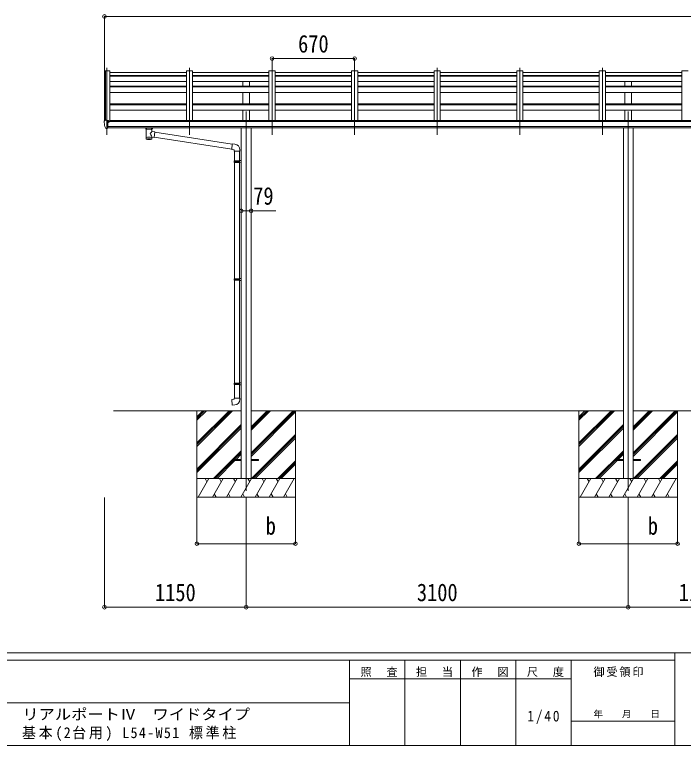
# Model space of a CAD drawing. Units: millimetres at full size. Extents: x -8385 to 8479, y -5853 to 5787.
# Drawn here: x 31 to 5458, y -5853 to 72 of the extents above; entities that cross this region are included whole.
import ezdxf
from ezdxf.enums import TextEntityAlignment as Align

# ---------------------------------------------------------------- set-up
doc = ezdxf.new("R2010")
doc.units = ezdxf.units.MM
doc.header["$LTSCALE"] = 30
doc.header["$PDMODE"] = 32
doc.header["$PDSIZE"] = 30
for name, color, linetype, lineweight in [('0-0_0', 7, 'Continuous', 9), ('0-1_本体', 4, 'Continuous', 9), ('0-2_部品', 7, 'Continuous', 9), ('0-8_PARTS2', 2, 'Continuous', 9), ('0-A_寸法', 6, 'Continuous', 9), ('F-0_240', 7, 'Continuous', 9)]:
    doc.layers.add(name, color=color, linetype=linetype, lineweight=lineweight)
doc.styles.add('ＭＳ ゴシック', font='')
doc.styles.get('ＭＳ ゴシック').set_extended_font_data('MS Gothic')

msp = doc.modelspace()

# ---------------------------------------------------------------- linework, layer by layer
at = {"layer": '0-0_0'}
for p, q in [((834.12, -3139.42), (1870.62, -3139.42)), ((1510.12, -3139.42), (1510.12, -3839.42)), ((1510.12, -3400.15), (1770.85, -3139.42)), ((1510.12, -3414.29), (1784.99, -3139.42)), ((1510.12, -3428.44), (1799.13, -3139.42)), ((1510.12, -3216.31), (1587, -3139.42)), ((1510.12, -3202.16), (1572.86, -3139.42)), ((1510.12, -3188.02), (1558.72, -3139.42)), ((1949.62, -3481.15), (2291.35, -3139.42)), ((1949.62, -3495.29), (2305.49, -3139.42)), ((1949.62, -3297.3), (2107.5, -3139.42)), ((1949.62, -3283.16), (2093.36, -3139.42)), ((1949.62, -3269.02), (2079.22, -3139.42)), ((1949.62, -3139.42), (4970.62, -3139.42)), ((2310.12, -3139.42), (2310.12, -3839.42)), ((4610.12, -3139.42), (4610.12, -3839.42)), ((4610.12, -3400.15), (4870.85, -3139.42)), ((4610.12, -3414.29), (4884.99, -3139.42)), ((4610.12, -3428.44), (4899.13, -3139.42)), ((4610.12, -3216.31), (4687, -3139.42)), ((4610.12, -3202.16), (4672.86, -3139.42)), ((4610.12, -3188.02), (4658.72, -3139.42)), ((5049.62, -3139.42), (6086.12, -3139.42)), ((5049.62, -3481.15), (5391.35, -3139.42)), ((5049.62, -3495.29), (5405.49, -3139.42)), ((5049.62, -3297.3), (5207.5, -3139.42)), ((5049.62, -3283.16), (5193.36, -3139.42)), ((5049.62, -3269.02), (5179.22, -3139.42)), ((5410.12, -3139.42), (5410.12, -3839.42)), ((1949.62, -3509.44), (2310.12, -3148.94)), ((5049.62, -3509.44), (5410.12, -3148.94)), ((1510.12, -3612.28), (1870.62, -3251.79)), ((4610.12, -3612.28), (4970.62, -3251.79)), ((1510.12, -3626.43), (1870.62, -3265.93)), ((1510.12, -3640.57), (1870.62, -3280.07)), ((4610.12, -3626.43), (4970.62, -3265.93)), ((4610.12, -3640.57), (4970.62, -3280.07)), ((1953.48, -3689.42), (2310.12, -3332.79)), ((1967.62, -3689.42), (2310.12, -3346.93)), ((1981.76, -3689.42), (2310.12, -3361.07)), ((5053.48, -3689.42), (5410.12, -3332.79)), ((5067.62, -3689.42), (5410.12, -3346.93)), ((5081.76, -3689.42), (5410.12, -3361.07)), ((1645.11, -3689.42), (1870.62, -3463.92)), ((1813.76, -3534.91), (1870.62, -3478.06)), ((1827.9, -3534.91), (1870.62, -3492.2)), ((4745.11, -3689.42), (4970.62, -3463.92)), ((4913.76, -3534.91), (4970.62, -3478.06)), ((4927.9, -3534.91), (4970.62, -3492.2)), ((1659.25, -3689.42), (1810.12, -3538.56)), ((1673.39, -3689.42), (1818.9, -3543.91)), ((2165.61, -3689.42), (2310.12, -3544.92)), ((4759.25, -3689.42), (4910.12, -3538.56)), ((4773.39, -3689.42), (4918.9, -3543.91)), ((5265.61, -3689.42), (5410.12, -3544.92)), ((2179.75, -3689.42), (2310.12, -3559.06)), ((2193.89, -3689.42), (2310.12, -3573.2)), ((5279.75, -3689.42), (5410.12, -3559.06)), ((5293.89, -3689.42), (5410.12, -3573.2)), ((2310.12, -3689.42), (1510.12, -3689.42)), ((1520.41, -3839.42), (1607.01, -3689.42)), ((1592.01, -3715.41), (1577.01, -3689.42)), ((1635.88, -3839.42), (1722.48, -3689.42)), ((1707.48, -3715.41), (1692.48, -3689.42)), ((1751.35, -3839.42), (1837.95, -3689.42)), ((1822.95, -3715.41), (1807.95, -3689.42)), ((1866.82, -3839.42), (1953.42, -3689.42)), ((1938.42, -3715.41), (1923.42, -3689.42)), ((1982.29, -3839.42), (2068.89, -3689.42)), ((2053.89, -3715.41), (2038.89, -3689.42)), ((2097.76, -3839.42), (2184.36, -3689.42)), ((2154.36, -3689.42), (2169.36, -3715.41)), ((2213.23, -3839.42), (2299.83, -3689.42)), ((5410.12, -3689.42), (4610.12, -3689.42)), ((4620.41, -3839.42), (4707.01, -3689.42)), ((4692.01, -3715.41), (4677.01, -3689.42)), ((4735.88, -3839.42), (4822.48, -3689.42)), ((4807.48, -3715.41), (4792.48, -3689.42)), ((4851.35, -3839.42), (4937.95, -3689.42)), ((4922.95, -3715.41), (4907.95, -3689.42)), ((4966.82, -3839.42), (5053.42, -3689.42)), ((5038.42, -3715.41), (5023.42, -3689.42)), ((5082.29, -3839.42), (5168.89, -3689.42)), ((5153.89, -3715.41), (5138.89, -3689.42)), ((5197.76, -3839.42), (5284.36, -3689.42)), ((5254.36, -3689.42), (5269.36, -3715.41)), ((5313.23, -3839.42), (5399.83, -3689.42)), ((1510.12, -3839.42), (2310.12, -3839.42)), ((1650.88, -3813.45), (1665.87, -3839.42)), ((1766.35, -3813.44), (1781.35, -3839.42)), ((1881.82, -3813.44), (1896.82, -3839.42)), ((1997.29, -3813.45), (2012.29, -3839.42)), ((2112.76, -3813.45), (2127.76, -3839.42)), ((2228.23, -3813.45), (2243.23, -3839.42)), ((4610.12, -3839.42), (5410.12, -3839.42)), ((4750.88, -3813.45), (4765.87, -3839.42)), ((4866.35, -3813.44), (4881.35, -3839.42)), ((4981.82, -3813.44), (4996.82, -3839.42)), ((5097.29, -3813.45), (5112.29, -3839.42)), ((5212.76, -3813.45), (5227.76, -3839.42)), ((5328.23, -3813.45), (5343.23, -3839.42))]:
    msp.add_line(p, q, dxfattribs=at)
at = {"layer": '0-1_本体'}
for p, q in [((760.13, -384.56), (760.11, -790.2)), ((761.07, -383.68), (768.9, -383.27)), ((769.12, -383.35), (769.12, -783.66)), ((769.2, -383.46), (769.82, -385.08)), ((805.12, -383.26), (805.12, -793.84)), ((805.12, -396.26), (1425.12, -396.26)), ((1425.12, -383.86), (1425.12, -787.13)), ((1475.12, -383.86), (1425.12, -383.86)), ((1475.12, -383.86), (1475.12, -787.13)), ((1475.12, -396.26), (2095.12, -396.26)), ((2095.12, -383.86), (2095.12, -787.13)), ((2145.12, -383.86), (2095.12, -383.86)), ((2145.12, -383.86), (2145.12, -787.13)), ((2145.12, -396.26), (2765.12, -396.26)), ((2765.12, -383.86), (2765.12, -787.13)), ((2815.12, -383.86), (2765.12, -383.86)), ((2815.12, -383.86), (2815.12, -787.13)), ((2815.12, -396.26), (3435.12, -396.26)), ((3435.12, -383.86), (3435.12, -787.13)), ((3485.12, -383.86), (3435.12, -383.86)), ((3485.12, -383.86), (3485.12, -787.13)), ((3485.12, -396.26), (4105.12, -396.26)), ((4105.12, -383.86), (4105.12, -787.13)), ((4155.12, -383.86), (4105.12, -383.86)), ((4155.12, -383.86), (4155.12, -787.13)), ((4155.12, -396.26), (4775.12, -396.26)), ((4775.12, -383.86), (4775.12, -787.13)), ((4825.12, -383.86), (4775.12, -383.86)), ((4825.12, -383.86), (4825.12, -787.13)), ((4825.12, -396.26), (5445.12, -396.26)), ((5445.12, -383.86), (5445.12, -787.13)), ((5495.12, -383.86), (5445.12, -383.86)), ((805.12, -422.97), (1425.12, -422.97)), ((805.12, -425.82), (1425.12, -425.82)), ((805.12, -470.55), (1425.12, -470.55)), ((1475.12, -422.97), (2095.12, -422.97)), ((1475.12, -425.82), (2095.12, -425.82)), ((1475.12, -470.55), (2095.12, -470.55)), ((1882.62, -509.08), (1882.62, -470.39)), ((1937.62, -509.08), (1937.62, -470.39)), ((2145.12, -422.97), (2765.12, -422.97)), ((2145.12, -425.82), (2765.12, -425.82)), ((2145.12, -470.55), (2765.12, -470.55)), ((2815.12, -422.97), (3435.12, -422.97)), ((2815.12, -425.82), (3435.12, -425.82)), ((2815.12, -470.55), (3435.12, -470.55)), ((3485.12, -422.97), (4105.12, -422.97)), ((3485.12, -425.82), (4105.12, -425.82)), ((3485.12, -470.55), (4105.12, -470.55)), ((4155.12, -422.97), (4775.12, -422.97)), ((4155.12, -425.82), (4775.12, -425.82)), ((4155.12, -470.55), (4775.12, -470.55)), ((4825.12, -422.97), (5445.12, -422.97)), ((4825.12, -425.82), (5445.12, -425.82)), ((4825.12, -470.55), (5445.12, -470.55)), ((4982.62, -509.08), (4982.62, -470.39)), ((5037.62, -509.08), (5037.62, -470.39)), ((805.12, -509.24), (1425.12, -509.24)), ((805.12, -514.53), (1425.12, -514.53)), ((1475.12, -509.24), (2095.12, -509.24)), ((1475.12, -514.53), (2095.12, -514.53)), ((2145.12, -509.24), (2765.12, -509.24)), ((2145.12, -514.53), (2765.12, -514.53)), ((2815.12, -509.24), (3435.12, -509.24)), ((2815.12, -514.53), (3435.12, -514.53)), ((3485.12, -509.24), (4105.12, -509.24)), ((3485.12, -514.53), (4105.12, -514.53)), ((4155.12, -509.24), (4775.12, -509.24)), ((4155.12, -514.53), (4775.12, -514.53)), ((4825.12, -509.24), (5445.12, -509.24)), ((4825.12, -514.53), (5445.12, -514.53)), ((805.12, -558.61), (1425.12, -558.61)), ((1475.12, -558.61), (2095.12, -558.61)), ((1882.62, -652), (1882.62, -558.45)), ((1937.62, -652), (1937.62, -558.45)), ((2145.12, -558.61), (2765.12, -558.61)), ((2815.12, -558.61), (3435.12, -558.61)), ((3485.12, -558.61), (4105.12, -558.61)), ((4155.12, -558.61), (4775.12, -558.61)), ((4825.12, -558.61), (5445.12, -558.61)), ((4982.62, -652), (4982.62, -558.45)), ((5037.62, -652), (5037.62, -558.45)), ((805.12, -652.17), (1425.12, -652.17)), ((805.12, -658.96), (1425.12, -658.96)), ((805.12, -702.51), (1425.12, -702.51)), ((1475.12, -652.17), (2095.12, -652.17)), ((1475.12, -658.96), (2095.12, -658.96)), ((1475.12, -702.51), (2095.12, -702.51)), ((1882.62, -786.97), (1882.62, -702.35)), ((1937.62, -786.97), (1937.62, -702.35)), ((2145.12, -652.17), (2765.12, -652.17)), ((2145.12, -658.96), (2765.12, -658.96)), ((2145.12, -702.51), (2765.12, -702.51)), ((2815.12, -652.17), (3435.12, -652.17)), ((2815.12, -658.96), (3435.12, -658.96)), ((2815.12, -702.51), (3435.12, -702.51)), ((3485.12, -652.17), (4105.12, -652.17)), ((3485.12, -658.96), (4105.12, -658.96)), ((3485.12, -702.51), (4105.12, -702.51)), ((4155.12, -652.17), (4775.12, -652.17)), ((4155.12, -658.96), (4775.12, -658.96)), ((4155.12, -702.51), (4775.12, -702.51)), ((4825.12, -652.17), (5445.12, -652.17)), ((4825.12, -658.96), (5445.12, -658.96)), ((4825.12, -702.51), (5445.12, -702.51)), ((4982.62, -786.97), (4982.62, -702.35)), ((5037.62, -786.97), (5037.62, -702.35)), ((6133.62, -793.84), (786.62, -793.84)), ((810.12, -793.84), (810.12, -787.13)), ((6110.12, -787.13), (810.12, -787.13)), ((786.62, -835.06), (6133.62, -835.06)), ((6133.62, -846.91), (786.62, -846.83)), ((1870.62, -846.84), (1870.62, -3689.42)), ((1949.62, -846.84), (1949.62, -3689.42)), ((4970.62, -846.84), (4970.62, -3689.42)), ((5049.62, -846.84), (5049.62, -3689.42))]:
    msp.add_line(p, q, dxfattribs=at)
msp.add_lwpolyline([(769.82, -783.66), (769.82, -383.26), (805.12, -383.26)], dxfattribs=at)
msp.add_circle((794.09, -798.57), 3, dxfattribs=at)
for centre, radius, start, end in [((761.12, -384.68), 1, 93, 173.32986), ((768.92, -383.57), 0.301, 21.06327, 92.86679)]:
    msp.add_arc(centre, radius, start, end, dxfattribs=at)
at = {"layer": '0-2_部品'}
for p, q in [((758.12, -793.06), (758.12, -793.69)), ((765.03, -784.26), (760.96, -790.07)), ((780.12, -852.19), (780.12, -783.69)), ((781.62, -784.61), (780.12, -784.61)), ((786.62, -793.42), (780.12, -793.03)), ((781.62, -784.61), (781.62, -790.78)), ((791.29, -786.11), (781.62, -785.38)), ((781.62, -788.38), (795.62, -788.43)), ((791.09, -798.61), (791.62, -798.61)), ((791.62, -798.61), (791.92, -798.61)), ((792.12, -788.42), (792.12, -786.52)), ((796.62, -789.54), (796.62, -793.5)), ((772.49, -850.38), (762.75, -835)), ((778.62, -852.1), (774.91, -851.87)), ((778.62, -852.1), (780.12, -852.19)), ((780.12, -849.99), (780.62, -849.99)), ((780.62, -849.99), (781.12, -848.99)), ((786.62, -848.99), (781.12, -848.99)), ((1094.62, -853), (1094.62, -846.88)), ((1098.72, -857.5), (1098.7, -937.79)), ((1144.52, -875.07), (1144.52, -857.49)), ((1169.74, -878.98), (1144.52, -875.07)), ((1148.62, -853), (1148.62, -846.88)), ((1169.74, -878.98), (1162.72, -924.24)), ((1796.58, -978.29), (1169.43, -880.99)), ((1144.54, -937.79), (1144.52, -921.16)), ((1144.52, -921.41), (1162.72, -924.24)), ((1792.91, -1020.22), (1162.99, -922.5)), ((1817.54, -978.67), (1796.7, -976.85)), ((1812.62, -1034.42), (1858.62, -1034.42)), ((1814.62, -1034.42), (1814.62, -1113.68)), ((1856.62, -1034.42), (1856.62, -1111.12)), ((1858.62, -1034.42), (1858.62, -1023.5)), ((1812.62, -1115.68), (1813.62, -1113.68)), ((1812.62, -1115.68), (1856.62, -1115.68)), ((1812.62, -1115.68), (1812.62, -1123.68)), ((1812.62, -1123.68), (1856.62, -1123.68)), ((1812.62, -1123.68), (1813.62, -1125.68)), ((1813.62, -1113.68), (1856.62, -1113.68)), ((1813.62, -1125.68), (1856.62, -1125.68)), ((1814.62, -1125.68), (1814.62, -2069.86)), ((1852.14, -1115.68), (1851.71, -1113.68)), ((1854.62, -1111.18), (1870.62, -1110.71)), ((1854.62, -1113.18), (1854.62, -1111.18)), ((1854.62, -1113.18), (1856.62, -1113.18)), ((1870.62, -1110.71), (1870.62, -1128.65)), ((1854.62, -1128.18), (1854.62, -1126.18)), ((1854.62, -1128.18), (1870.62, -1128.65)), ((1856.62, -1128.23), (1856.62, -2067.3)), ((1812.62, -2071.86), (1813.62, -2069.86)), ((1812.62, -2071.86), (1856.62, -2071.86)), ((1812.62, -2071.86), (1812.62, -2079.86)), ((1813.62, -2069.86), (1856.62, -2069.86)), ((1852.14, -2071.86), (1851.71, -2069.86)), ((1854.62, -2067.36), (1870.62, -2066.89)), ((1854.62, -2069.36), (1854.62, -2067.36)), ((1854.62, -2069.36), (1856.62, -2069.36)), ((1870.62, -2066.89), (1870.62, -2084.83)), ((1812.62, -2079.86), (1856.62, -2079.86)), ((1812.62, -2079.86), (1813.62, -2081.86)), ((1813.62, -2081.86), (1856.62, -2081.86)), ((1814.62, -2081.86), (1814.62, -2915.02)), ((1854.62, -2084.36), (1854.62, -2082.36)), ((1854.62, -2084.36), (1870.62, -2084.83)), ((1856.62, -2084.42), (1856.62, -2912.46)), ((1812.62, -2917.02), (1813.62, -2915.02)), ((1812.62, -2917.02), (1856.62, -2917.02)), ((1812.62, -2917.02), (1812.62, -2925.02)), ((1812.62, -2925.02), (1856.62, -2925.02)), ((1812.62, -2925.02), (1813.62, -2927.02)), ((1813.62, -2915.02), (1856.62, -2915.02)), ((1813.62, -2927.02), (1856.62, -2927.02)), ((1814.62, -2927.02), (1814.62, -3037.02)), ((1852.14, -2917.02), (1851.71, -2915.02)), ((1854.62, -2912.52), (1870.62, -2912.05)), ((1854.62, -2914.52), (1854.62, -2912.52)), ((1854.62, -2914.52), (1856.62, -2914.52)), ((1854.62, -2929.52), (1854.62, -2927.52)), ((1854.62, -2929.52), (1870.62, -2929.99)), ((1856.62, -2929.58), (1856.62, -3037.02)), ((1870.62, -2912.05), (1870.62, -2929.99)), ((1812.62, -3037.02), (1858.62, -3037.02)), ((1812.62, -3047.02), (1812.62, -3037.02)), ((1858.62, -3037.02), (1858.62, -3047.94))]:
    msp.add_line(p, q, dxfattribs=at)
at = {"layer": '0-2_部品', "color": 4}
for p, q in [((1810.12, -3534.91), (1870.62, -3534.91)), ((1810.12, -3534.91), (1810.12, -3543.91)), ((1810.12, -3543.91), (1870.62, -3543.91)), ((1949.62, -3534.91), (2010.12, -3534.91)), ((1949.62, -3543.91), (2010.12, -3543.91)), ((2010.12, -3534.91), (2010.12, -3543.91)), ((4910.12, -3534.91), (4970.62, -3534.91)), ((4910.12, -3534.91), (4910.12, -3543.91)), ((4910.12, -3543.91), (4970.62, -3543.91)), ((5049.62, -3534.91), (5110.12, -3534.91)), ((5049.62, -3543.91), (5110.12, -3543.91)), ((5110.12, -3534.91), (5110.12, -3543.91))]:
    msp.add_line(p, q, dxfattribs=at)
at = {"layer": '0-2_部品'}
for points in [[(780.12, -783.69), (768.12, -783.69), (765.79, -783.83)], [(786.62, -848.99), (786.62, -790.78), (781.62, -790.78)], [(791.29, -786.11), (791.46, -786.12), (791.62, -786.16), (791.76, -786.2), (791.88, -786.25), (791.98, -786.31), (792.06, -786.38), (792.1, -786.45), (792.12, -786.52)], [(791.92, -797.42), (791.92, -798.61), (796.62, -798.61)], [(796.62, -796.99), (796.62, -798.61), (797.09, -798.61)], [(780.12, -838.3), (783.28, -837.89), (786.62, -837.46)], [(1094.66, -853.06), (1094.63, -852.7), (1094.88, -851.74), (1095.4, -850.86), (1096.2, -850.02), (1097.32, -849.22), (1098.72, -848.5)], [(1094.66, -852.94), (1094.63, -853.3), (1094.88, -854.26), (1095.4, -855.14), (1096.2, -855.98), (1097.32, -856.77), (1098.72, -857.5)], [(1144.52, -848.51), (1144.75, -848.6), (1146.11, -849.34), (1147.22, -850.19), (1147.98, -851.05), (1148.44, -851.95), (1148.61, -852.84)], [(1144.52, -857.49), (1144.75, -857.39), (1146.11, -856.66), (1147.22, -855.81), (1147.98, -854.95), (1148.44, -854.05), (1148.61, -853.16)], [(1796.7, -976.85), (1792.69, -1022.68), (1812.62, -1024.42), (1812.62, -1034.42)], [(1852.14, -1115.68), (1852.14, -1123.68), (1851.71, -1125.68)], [(1854.62, -1126.18), (1856.62, -1126.18), (1856.62, -1113.18)], [(1852.14, -2071.86), (1852.14, -2079.86), (1851.71, -2081.86)], [(1854.62, -2082.36), (1856.62, -2082.36), (1856.62, -2069.36)], [(1852.14, -2917.02), (1852.14, -2925.02), (1851.71, -2927.02)], [(1854.62, -2927.52), (1856.62, -2927.52), (1856.62, -2914.52)], [(1817.54, -3092.77), (1796.7, -3094.59), (1792.69, -3048.77), (1812.62, -3047.02)]]:
    msp.add_lwpolyline(points, dxfattribs=at)
for centre, radius, start, end in [((761.12, -793.06), 3, 93, 180), ((950.61, -793.69), 192.49, 180.0008, 192.1233), ((765.85, -784.83), 1, 93.5, 145), ((794.12, -798.61), 2.5, 151.64236, 180), ((794.12, -798.61), 2.5, 0, 151.64236), ((765.35, -833.5), 3, 191.83348, 210), ((775.09, -848.88), 3, 210, 266.5), ((1111.69, -898.22), 51.38, 92.46126, 104.61963), ((1131.57, -898.22), 51.38, 75.38037, 87.53874), ((1813.62, -1023.5), 45, 0, 85), ((1813.62, -3047.94), 45, 275, 0)]:
    msp.add_arc(centre, radius, start, end, dxfattribs=at)
for centre, major_axis, ratio, start_param, end_param in [((795.62, -789.54), (-0.02, 1.1), 0.906239, 4.6917496, 6.2625459), ((1121.62, -858.69), (-22.91, -0.42), 0.072511, 4.711586, 6.2823824), ((1121.64, -857.06), (-22.91, -0.42), 0.072511, 4.711586, 6.2823824), ((1121.59, -857.07), (22.92, -0.42), 0.07247, 0.0008089, 1.5716053), ((1121.59, -858.69), (22.92, -0.42), 0.07247, 0.0008089, 1.5716053), ((1124.17, -897.27), (20.32, 22.25), 0.045535, 4.9756507, 6.2441899), ((1132.62, -853), (16, 0), 0.361356, 0, 0.0194874), ((1132.62, -853), (16, 0), 0.361356, 6.2636979, 6.2831853), ((1121.62, -937.79), (22.92, 0), 0.101955, 6.2829723, 9.4248207), ((1121.62, -937.79), (22.92, 0), 0.101955, 3.1415499, 6.2833984), ((1121.62, -925.35), (22.91, 0), 0.122865, 6.2831853, 9.424778), ((1121.62, -894.62), (-22.81, 26.62), 0.234429, 3.1563334, 4.5976381)]:
    msp.add_ellipse(centre, major_axis=major_axis, ratio=ratio, start_param=start_param, end_param=end_param, dxfattribs=at)
at = {"layer": '0-8_PARTS2'}
for p, q in [((780.12, -903.02), (780.12, -359.17)), ((1450.12, -903.02), (1450.12, -359.17)), ((2120.12, -903.02), (2120.12, -359.17)), ((2790.12, -903.02), (2790.12, -359.17)), ((3460.12, -903.02), (3460.12, -359.17)), ((4130.12, -903.02), (4130.12, -359.17)), ((4800.12, -903.02), (4800.12, -359.17)), ((1910.12, -714.21), (1910.12, -3789.44)), ((5010.12, -714.21), (5010.12, -3789.44))]:
    msp.add_line(p, q, dxfattribs=at)
at = {"layer": '0-A_寸法'}
for p, q in [((760.13, 56.99), (760.13, -398.59)), ((760.13, 56.99), (6160.11, 56.99)), ((2120.12, -284.45), (2120.12, -402.06)), ((2120.12, -284.45), (2790.12, -284.45)), ((2790.12, -284.45), (2790.12, -402.06)), ((1870.62, -1518.17), (1949.62, -1518.17)), ((1949.62, -1518.17), (2149.62, -1518.17)), ((760.13, -4732.3), (760.13, -3842.91)), ((1510.12, -4217.32), (1510.12, -3842.91)), ((1910.12, -4732.3), (1910.12, -3842.91)), ((2310.12, -4217.32), (2310.12, -3842.91)), ((4610.12, -4217.32), (4610.12, -3842.91)), ((5010.12, -4732.3), (5010.12, -3842.91)), ((5410.12, -4217.32), (5410.12, -3842.91)), ((1510.12, -4217.32), (2310.12, -4217.32)), ((4610.12, -4217.32), (5410.12, -4217.32)), ((760.13, -4732.3), (1910.12, -4732.3)), ((1910.12, -4732.3), (5010.12, -4732.3)), ((5010.12, -4732.3), (6160.11, -4732.3))]:
    msp.add_line(p, q, dxfattribs=at)
for p in [(760.13, 56.99), (2120.12, -284.45), (2790.12, -284.45), (1870.62, -1518.17), (1949.62, -1518.17), (1510.12, -4217.32), (2310.12, -4217.32), (4610.12, -4217.32), (5410.12, -4217.32), (760.13, -4732.3), (1910.12, -4732.3), (5010.12, -4732.3)]:
    msp.add_point(p, dxfattribs=at)
at = {"layer": 'F-0_240', "color": 5}
for p, q in [((-8385.45, -5102.66), (8054.55, -5102.66)), ((5387.79, -5102.66), (5387.79, -5852.66)), ((-8385.45, -5162.66), (5387.79, -5162.66)), ((2747.79, -5162.66), (2747.79, -5852.66)), ((3197.79, -5162.66), (3197.79, -5852.66)), ((3647.79, -5162.66), (3647.79, -5852.66)), ((4097.79, -5162.66), (4097.79, -5852.66)), ((4547.79, -5162.66), (4547.79, -5852.66)), ((2747.79, -5312.66), (4547.79, -5312.66)), ((-3402.21, -5507.66), (2747.79, -5507.66)), ((4547.79, -5657.66), (5387.79, -5657.66)), ((-8385.45, -5852.66), (8054.55, -5852.66))]:
    msp.add_line(p, q, dxfattribs=at)

# ---------------------------------------------------------------- texts
at = {"layer": '0-A_寸法', "color": 7, "style": 'ＭＳ ゴシック', "width": 0.85}
for s, p in [('670', (2331.37, -278.45)), ('79', (1967.12, -1512.17)), ('b', (2068.87, -4187.32)), ('b', (5168.87, -4187.32)), ('1150', (1170.12, -4726.3)), ('3100', (3295.12, -4726.3)), ('1150', (5420.11, -4726.3))]:
    msp.add_text(s, height=143, dxfattribs=at).set_placement(p, align=Align.BOTTOM_LEFT)
at = {"layer": 'F-0_240', "style": 'ＭＳ ゴシック', "width": 1.1}
msp.add_text('リアルポートⅣ\u3000ワイドタイプ', height=87.98, dxfattribs=at).set_placement((93.72, -5671.05), align=Align.BOTTOM_LEFT)
at = {"layer": 'F-0_240', "style": 'ＭＳ ゴシック'}
msp.add_text('年\u3000\u3000月\u3000\u3000日', height=54.99, dxfattribs=at).set_placement((4727.79, -5642.66), align=Align.BOTTOM_LEFT)
at = {"layer": 'F-0_240', "attachment_point": 7, "style": 'ＭＳ ゴシック'}
for s, insert, char_height in [('\\T1.17;照\u3000査', (2837.79, -5297.66), 65.98), ('\\T1.17;担\u3000当', (3287.79, -5297.66), 65.98), ('\\T1.17;作\u3000図', (3737.79, -5297.66), 65.98), ('\\T1.17;尺\u3000度', (4187.79, -5297.66), 65.98), ('\\T1.17;御受領印', (4727.79, -5297.66), 65.98), ('\\T1.28;\\W0.9;1/40', (4191.54, -5680.16), 87.98), ('\\T1.19;\\W0.95;基本(2台用)\\~L54-W51\\~標準柱', (90.66, -5817.05), 87.98)]:
    msp.add_mtext(s, dxfattribs=dict(at, insert=insert, char_height=char_height))

doc.saveas('drawing.dxf')
